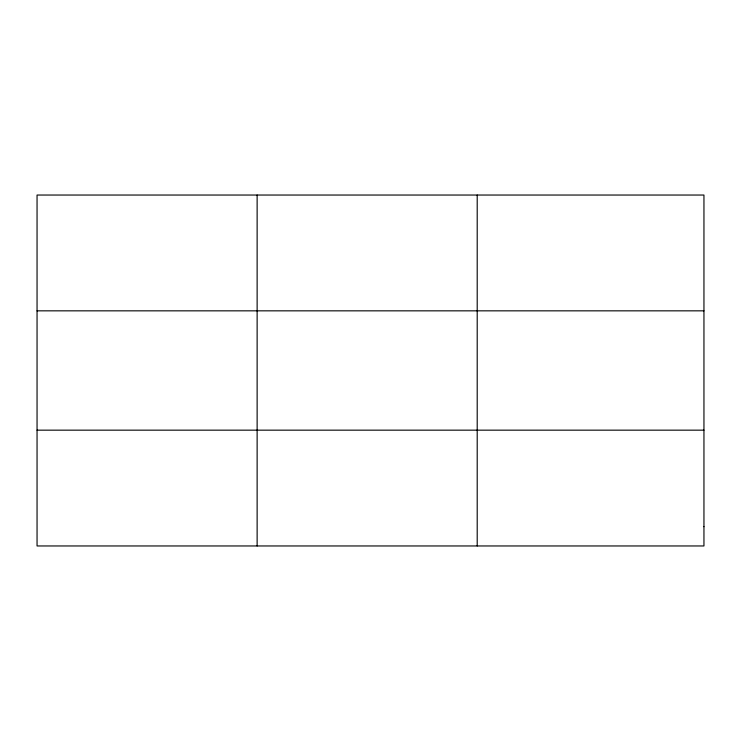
<?xml version="1.0" encoding="UTF-8"?>
<svg xmlns="http://www.w3.org/2000/svg" width="741" height="741" viewBox="0 0 741 741"><rect width="100%" height="100%" fill="white"/><g stroke="black" fill="none" stroke-linecap="round" stroke-linejoin="round"><path stroke-width="1.11" d="M257.127 195.04L257.127 545.96M477.204 195.04L477.204 545.96M37.05 310.84L703.95 310.84M37.05 430.16L703.95 430.16M703.95 526.666L703.95 545.96L37.05 545.96L37.05 195.04L703.95 195.04L703.95 526.666"/></g></svg>
